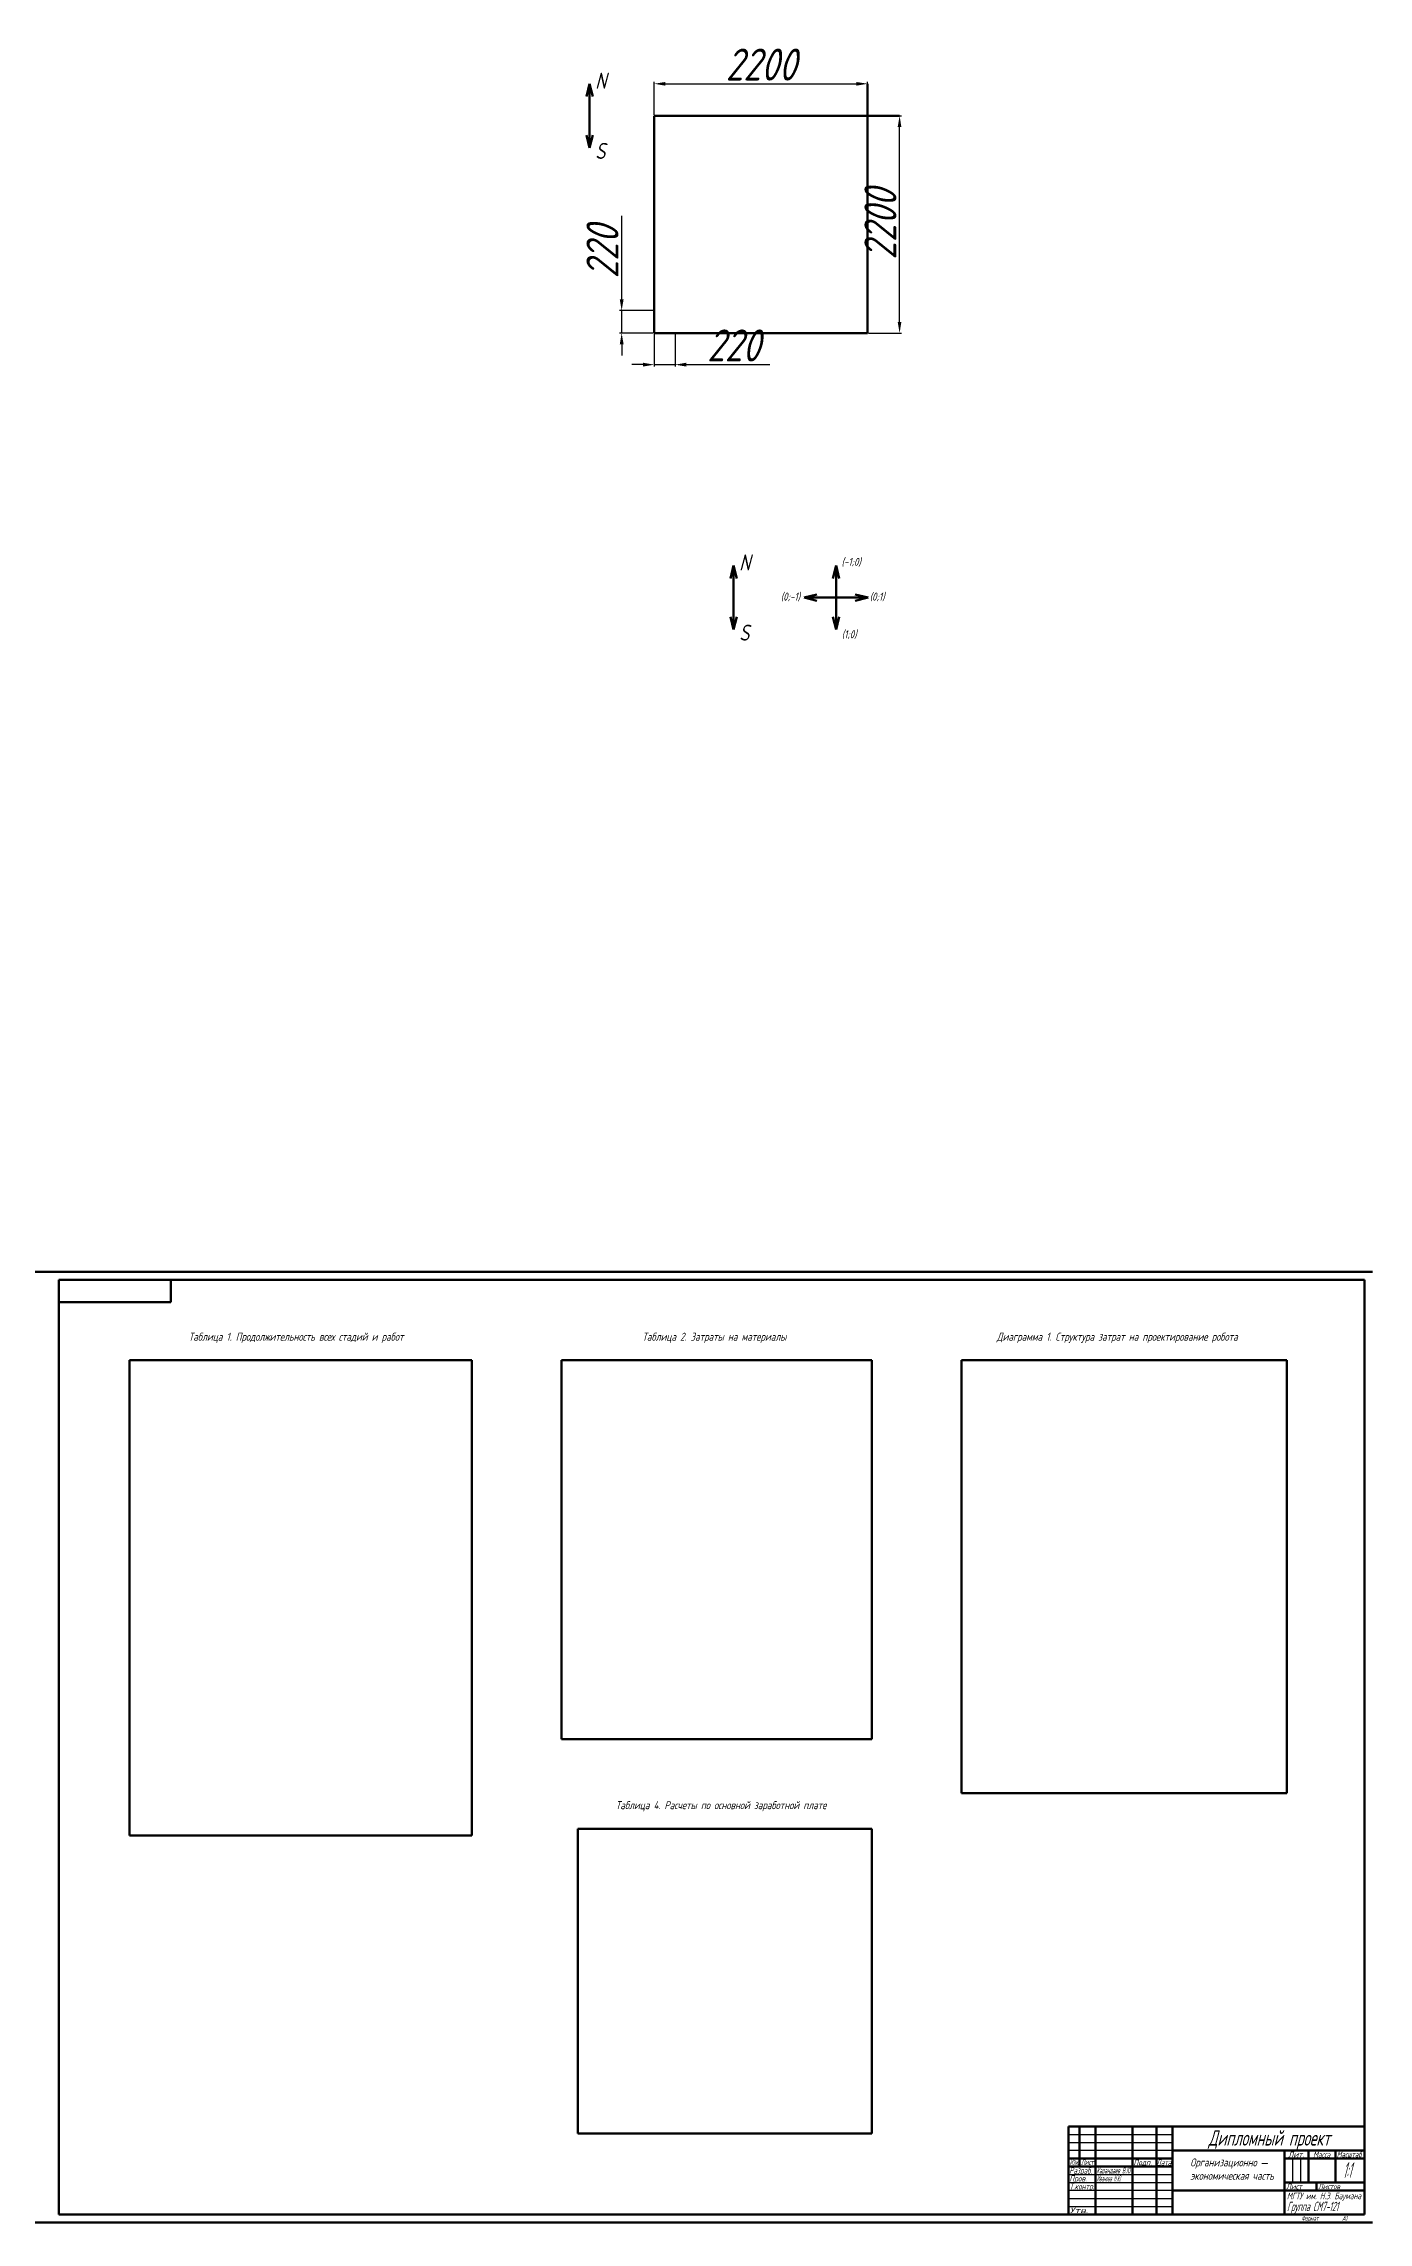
# Model space of a CAD drawing. Header units: millimetres. Extents: x 0 to 5528, y 0 to 1574.
# Drawn here: x 2533 to 3361, y 0 to 1361 of the extents above; entities that cross this region are included whole.
import ezdxf
from ezdxf.enums import TextEntityAlignment as Align

# ---------------------------------------------------------------- set-up
doc = ezdxf.new("R2010")
doc.units = ezdxf.units.MM
doc.layers.get('0').update_dxf_attribs({"lineweight": 60})
doc.layers.add('0.3', color=130, linetype='Continuous', lineweight=30)
doc.layers.add('0.6', color=255, linetype='Continuous', lineweight=60)
doc.styles.add('ГОСТ', font='GOST_A.TTF', dxfattribs={"oblique": 15, "height": 5})
doc.dimstyles.new('ISO-25', dxfattribs={"dimtxt": 20, "dimasz": 7, "dimexe": 1.25, "dimexo": 0.625, "dimgap": 2, "dimtad": 1, "dimtxsty": 'ГОСТ', "dimcen": 2.5, "dimadec": 0, "dimazin": 0, "dimtfac": 1, "dimtmove": 0, "dimatfit": 3, "dimfxl": 1, "dimarcsym": 0})
picture_1 = doc.add_image_def('image1.png', size_in_pixel=(607, 842))
picture_2 = doc.add_image_def('image2.png', size_in_pixel=(550, 671))
picture_3 = doc.add_image_def('image3.png', size_in_pixel=(521, 540))
picture_4 = doc.add_image_def('image4.png', size_in_pixel=(576, 767))
picture_5 = doc.add_image_def('image5.png', size_in_pixel=(379, 386))
picture_6 = doc.add_image_def('image6.png', size_in_pixel=(607, 842))
picture_7 = doc.add_image_def('image7.png', size_in_pixel=(550, 671))
picture_8 = doc.add_image_def('image8.png', size_in_pixel=(576, 767))
picture_9 = doc.add_image_def('image9.png', size_in_pixel=(521, 540))

# ---------------------------------------------------------------- blocks, each defined once
blk = doc.blocks.new('*D34')
at = {"layer": '0.6', "color": 0, "lineweight": -2, "transparency": 16777216}
for p, q in [((3049.1, 1316.2), (3069.7, 1316.2)), ((3068.5, 1187.4), (3068.5, 1309.2)), ((3049.1, 1180.4), (3069.7, 1180.4))]:
    blk.add_line(p, q, dxfattribs=at)
at = {"layer": '0.6', "color": 0, "transparency": 16777216}
for points in [[(3067.3, 1309.2), (3069.6, 1309.2), (3068.5, 1316.2)], [(3067.3, 1187.4), (3069.6, 1187.4), (3068.5, 1180.4)]]:
    blk.add_solid(points, dxfattribs=at)
at = {"layer": 'Defpoints', "color": 0, "transparency": 16777216}
for p in [(3048.5, 1316.2), (3068.5, 1316.2), (3048.5, 1180.4)]:
    blk.add_point(p, dxfattribs=at)
at = {"layer": '0.6', "color": 0, "transparency": 16777216, "insert": (3056.5, 1248.3), "char_height": 20, "attachment_point": 5, "rotation": 90, "style": 'ГОСТ'}
blk.add_mtext('2200', dxfattribs=at)
blk = doc.blocks.new('*D35')
at = {"layer": '0.6', "color": 0, "lineweight": -2, "transparency": 16777216}
for p, q in [((2915.1, 1316.8), (2915.1, 1337.4)), ((2922.1, 1336.2), (3041.5, 1336.2)), ((3048.5, 1316.8), (3048.5, 1337.4))]:
    blk.add_line(p, q, dxfattribs=at)
at = {"layer": '0.6', "color": 0, "transparency": 16777216}
for points in [[(2922.1, 1337.3), (2922.1, 1335), (2915.1, 1336.2)], [(3041.5, 1337.3), (3041.5, 1335), (3048.5, 1336.2)]]:
    blk.add_solid(points, dxfattribs=at)
at = {"layer": 'Defpoints', "color": 0, "transparency": 16777216}
for p in [(3048.5, 1336.2), (2915.1, 1316.2), (3048.5, 1316.2)]:
    blk.add_point(p, dxfattribs=at)
at = {"layer": '0.6', "color": 0, "transparency": 16777216, "insert": (2981.8, 1348.2), "char_height": 20, "attachment_point": 5, "style": 'ГОСТ'}
blk.add_mtext('2200', dxfattribs=at)
blk = doc.blocks.new('*D36')
at = {"layer": '0.6', "color": 0, "lineweight": -2, "transparency": 16777216}
for p, q in [((2915.1, 1179.7), (2915.1, 1159.5)), ((2928.2, 1180.1), (2928.2, 1159.5)), ((2908.1, 1160.7), (2901.1, 1160.7)), ((2915.1, 1160.7), (2928.2, 1160.7)), ((2935.2, 1160.7), (2987.3, 1160.7))]:
    blk.add_line(p, q, dxfattribs=at)
at = {"layer": '0.6', "color": 0, "transparency": 16777216}
for points in [[(2908.1, 1161.9), (2908.1, 1159.5), (2915.1, 1160.7)], [(2935.2, 1161.9), (2935.2, 1159.5), (2928.2, 1160.7)]]:
    blk.add_solid(points, dxfattribs=at)
at = {"layer": 'Defpoints', "color": 0, "transparency": 16777216}
for p in [(2915.1, 1180.4), (2928.2, 1180.7), (2928.2, 1160.7)]:
    blk.add_point(p, dxfattribs=at)
at = {"layer": '0.6', "color": 0, "transparency": 16777216, "insert": (2964.7, 1172.7), "char_height": 20, "attachment_point": 5, "style": 'ГОСТ'}
blk.add_mtext('220', dxfattribs=at)
blk = doc.blocks.new('*D37')
at = {"layer": '0.6', "color": 0, "lineweight": -2, "transparency": 16777216}
for p, q in [((2894.8, 1201.5), (2894.8, 1253.6)), ((2914.2, 1194.5), (2893.5, 1194.5)), ((2894.8, 1180.4), (2894.8, 1194.5)), ((2914.5, 1180.4), (2893.5, 1180.4)), ((2894.8, 1173.4), (2894.8, 1166.4))]:
    blk.add_line(p, q, dxfattribs=at)
at = {"layer": '0.6', "color": 0, "transparency": 16777216}
for points in [[(2893.6, 1201.5), (2896, 1201.5), (2894.8, 1194.5)], [(2893.6, 1173.4), (2896, 1173.4), (2894.8, 1180.4)]]:
    blk.add_solid(points, dxfattribs=at)
at = {"layer": 'Defpoints', "color": 0, "transparency": 16777216}
for p in [(2894.8, 1194.5), (2914.8, 1194.5), (2915.1, 1180.4)]:
    blk.add_point(p, dxfattribs=at)
at = {"layer": '0.6', "color": 0, "transparency": 16777216, "insert": (2882.8, 1231.1), "char_height": 20, "attachment_point": 5, "rotation": 90, "style": 'ГОСТ'}
blk.add_mtext('220', dxfattribs=at)

msp = doc.modelspace()

# ---------------------------------------------------------------- linework, layer by layer
for p, q in [((3173.999, 5), (3173.999, 60)), ((3173.999, 60), (3358.999, 60)), ((3173.999, 60), (3180.999, 60)), ((3180.999, 60), (3180.999, 35)), ((3180.999, 60), (3190.999, 60)), ((3190.999, 60), (3190.999, 5)), ((3190.999, 60), (3213.999, 60)), ((3213.999, 60), (3213.999, 5)), ((3213.999, 60), (3228.999, 60)), ((3228.999, 60), (3228.999, 5)), ((3228.999, 60), (3238.999, 60)), ((3238.999, 60), (3238.999, 5)), ((3238.999, 45), (3358.999, 45)), ((3308.999, 45), (3308.999, 5)), ((3173.999, 40), (3238.999, 40)), ((3173.999, 35), (3238.999, 35)), ((3308.999, 40), (3358.999, 40)), ((3238.999, 20), (3358.999, 20)), ((3308.999, 25), (3358.999, 25)), ((2542.999, 5), (2542.999, 5)), ((3358.999, 5), (3173.999, 5))]:
    msp.add_line(p, q)
at = {"layer": '0.3'}
for p, q in [((3173.999, 55), (3238.999, 55)), ((3173.999, 50), (3238.999, 50)), ((3238.999, 45), (3173.999, 45)), ((3173.999, 30), (3238.999, 30)), ((3313.999, 40), (3313.999, 25)), ((3318.999, 40), (3318.999, 25)), ((3173.999, 25), (3238.999, 25)), ((3238.999, 20), (3173.999, 20)), ((3173.999, 15), (3238.999, 15)), ((3173.999, 10), (3238.999, 10))]:
    msp.add_line(p, q, dxfattribs=at)
at = {"layer": '0.6'}
for p, q in [((2874.786, 1336.165), (2872.786, 1328.165)), ((2874.786, 1316.165), (2874.786, 1336.165)), ((2874.786, 1336.165), (2874.786, 1296.165)), ((2874.786, 1336.165), (2876.786, 1328.165)), ((2874.786, 1296.165), (2874.786, 1336.165)), ((3048.472, 1316.165), (3048.472, 1336.165)), ((2874.786, 1316.165), (2874.786, 1296.165)), ((3048.472, 1316.165), (3068.472, 1316.165)), ((2874.786, 1296.165), (2872.786, 1304.165)), ((2874.786, 1296.165), (2876.786, 1304.165)), ((2964.764, 1035.191), (2962.764, 1027.191)), ((2964.764, 1015.191), (2964.764, 1035.191)), ((2964.764, 1035.191), (2964.764, 995.191)), ((2964.764, 1035.191), (2966.764, 1027.191)), ((2964.764, 995.191), (2964.764, 1035.191)), ((3028.806, 1035.191), (3026.806, 1027.191)), ((3028.806, 1015.191), (3028.806, 1035.191)), ((3028.806, 1035.191), (3028.806, 995.191)), ((3028.806, 1035.191), (3030.806, 1027.191)), ((3028.806, 995.191), (3028.806, 1035.191)), ((2964.764, 1015.191), (2964.764, 995.191)), ((3008.806, 1015.191), (3016.806, 1017.191)), ((3028.806, 1015.191), (3008.806, 1015.191)), ((3008.806, 1015.191), (3048.806, 1015.191)), ((3008.806, 1015.191), (3016.806, 1013.191)), ((3048.806, 1015.191), (3008.806, 1015.191)), ((3028.806, 1015.191), (3028.806, 995.191)), ((3028.806, 1015.191), (3048.806, 1015.191)), ((3048.806, 1015.191), (3040.806, 1017.191)), ((3048.806, 1015.191), (3040.806, 1013.191)), ((2964.764, 995.191), (2962.764, 1003.191)), ((2964.764, 995.191), (2966.764, 1003.191)), ((3028.806, 995.191), (3026.806, 1003.191)), ((3028.806, 995.191), (3030.806, 1003.191)), ((2522.999, 594), (3363.999, 594)), ((2542.999, 5), (2542.999, 589)), ((2542.999, 589), (3358.999, 589)), ((2612.999, 575), (2612.999, 589)), ((3358.999, 5), (3358.999, 589)), ((2542.999, 575), (2612.999, 575)), ((3323.999, 45), (3323.999, 25)), ((3340.999, 45), (3340.999, 25)), ((3328.999, 25), (3328.999, 20)), ((2522.999, 0), (3363.999, 0)), ((2542.999, 5), (3358.999, 5))]:
    msp.add_line(p, q, dxfattribs=at)

# ---------------------------------------------------------------- texts
at = {"layer": '0.3', "style": 'ГОСТ', "oblique": 15}
for s, height, rotation, width, p, p2 in [('Лит.', 3.5581, 0.19349, 1.210089, (3311.408, 40.664), (3321.254, 40.697)), ('Масса', 3.5581, 359.821579, 0.974703, (3326.92, 40.599), (3337.599, 40.566)), ('Масштаб', 3.5248, 0.024239, 0.942752, (3341.739, 40.666), (3357.186, 40.673)), ('Разраб.', 3.979, 359.762673, 0.968939, (3174.501, 30.464), (3188.697, 30.406)), ('Лист', 3.44, 0.367126, 0.854898, (3181.904, 35.873), (3189.684, 35.922)), ('Иванова Н.Ю.', 3.83467, 359.880309, 0.630978, (3191.678, 25.597), (3206.901, 25.565)), ('МГТУ им. Н.Э. Баумана', 4.16542, 0.066831, 0.991995, (3310.519, 14.475), (3356.897, 14.529))]:
    msp.add_text(s, height=height, rotation=rotation, dxfattribs=dict(at, width=width)).set_placement(p, p2, align=Align.FIT)
for s, height, width, p, p2 in [('Пров.', 3.7046, 1.145414, (3174.579, 25.603), (3185.501, 25.603)), ('Изм.', 3.4898, 0.772445, (3174.821, 35.823), (3180.308, 35.823)), ('Карандаев В.Ю.', 3.5671, 0.812768, (3191.638, 30.656), (3213.198, 30.656)), ('Дата', 3.8421, 0.909684, (3228.999, 35.563), (3238.257, 35.563)), ('1:1', 9.692, 0.495682, (3345.636, 27.92), (3350.785, 27.92)), ('Т.контр.', 3.6912, 1.012898, (3174.668, 20.609), (3190.171, 20.609)), ('Утв.', 3.5321, 1.464632, (3174.859, 5.804), (3186.319, 5.804)), ('Группа СМ7-121', 5.8424, 0.691926, (3310.573, 7.064), (3342.664, 7.064))]:
    msp.add_text(s, height=height, dxfattribs=dict(at, width=width)).set_placement(p, p2, align=Align.FIT)
msp.add_text('Подп.', height=3.4835, dxfattribs=at).set_placement((3214.682, 35.717))
for s, height, p in [('Лист', 3.3797, (3310.084, 20.763)), ('Листов', 3.2192, (3330.101, 20.87))]:
    msp.add_text(s, height=height, rotation=359.753141, dxfattribs=at).set_placement(p)
msp.add_text('Формат          А1', height=3.01514, dxfattribs=at).set_placement((3319.619, 1.019), (3348.291, 1.019), align=Align.ALIGNED)
at = {"layer": '0.3', "attachment_point": 1, "style": 'ГОСТ'}
for s, width, heights, insert, char_height in [('\\pi37.093;Таблица 1. Продолжительность всех стадий и работ', 214.10935, [7.191], (2587.112, 555.87), 5), ('\\pi50.476;Таблица 2. Затраты на материалы ', 194.00353, [7.191], (2857.222, 555.87), 5), ('\\pi22.003;Диаграмма 1. Структура затрат на проектирование робота ', 203.1746, [16.901], (3107.225, 555.87), 5), ('\\pi23.626;Таблица 4. Расчеты по основной заработной плате', 183.77425, [7.191], (2867.451, 263.186), 5), ('\\pi22.618;{\\W0.8;Дипломный проект}', 120, [0], (3238.893, 57.578), 9.60697), ('\\pi11.138;Организационно {\\fArial|b0|i0|c204|p34;– \\P\\pi7.3352;}экономическая часть', 70, [0], (3238.999, 40), 5)]:
    msp.add_mtext_dynamic_manual_height_columns(s, width=width, gutter_width=25, heights=heights, dxfattribs=dict(at, insert=insert, char_height=char_height))
at = {"layer": '0.6', "style": 'ГОСТ'}
for s, insert, char_height, attachment_point in [('N', (2878.204, 1343.082), 10, 1), ('S', (2878.204, 1289.248), 10, 7), ('N', (2968.182, 1042.108), 10, 1), ('(-1;0)', (3032.224, 1040.016), 5, 1), ('(0;-1)', (2994.236, 1018.279), 5, 1), ('(0;1)', (3049.802, 1018.279), 5, 1), ('S', (2968.182, 988.274), 10, 7), ('(1;0)', (3032.324, 989.27), 5, 7)]:
    msp.add_mtext_dynamic_manual_height_columns(s, width=13.35296, gutter_width=25, heights=[0], dxfattribs=dict(at, insert=insert, char_height=char_height, attachment_point=attachment_point))

# ---------------------------------------------------------------- dimensions: what is measured, and where the dimension line sits
at = {"layer": '0.6'}
for base, p1, p2, text, picture, middle in [((3048.472, 1336.165), (2915.144, 1316.165), (3048.472, 1316.165), '2200', '*D35', (2981.808, 1348.18)), ((2928.201, 1160.716), (2915.144, 1180.375), (2928.201, 1180.716), '220', '*D36', (2964.747, 1172.73))]:
    dim = msp.add_linear_dim(base=base, p1=p1, p2=p2, text=text, dimstyle='ISO-25', dxfattribs=at)
    dim.commit()
    dim.dimension.update_dxf_attribs({"geometry": picture, "text_midpoint": middle})
for base, p1, p2, text, picture, middle in [((3068.472, 1316.165), (3048.472, 1180.375), (3048.472, 1316.165), '2200', '*D34', (3056.457, 1248.27)), ((2894.786, 1194.523), (2915.144, 1180.375), (2914.786, 1194.523), '220', '*D37', (2882.771, 1231.069))]:
    dim = msp.add_linear_dim(base=base, p1=p1, p2=p2, angle=90, text=text, dimstyle='ISO-25', dxfattribs=at)
    dim.commit()
    dim.dimension.update_dxf_attribs({"geometry": picture, "text_midpoint": middle})

# ---------------------------------------------------------------- pictures from other files: only their frames are drawn
at = {"layer": '0.3'}
image = msp.add_image(picture_1, insert=(2587.112, 241.678), size_in_units=(214.109, 297.002), dxfattribs=at)
image.dxf.flags = 7
image = msp.add_image(picture_2, insert=(2857.222, 301.995), size_in_units=(194.004, 236.684), dxfattribs=at)
image.dxf.flags = 7
image = msp.add_image(picture_3, insert=(2867.451, 55.519), size_in_units=(183.774, 190.476), dxfattribs=at)
image.dxf.flags = 7
at = {"layer": '0.6'}
image = msp.add_image(picture_5, insert=(2915.144, 1180.375), size_in_units=(133.328, 135.791), dxfattribs=at)
image.dxf.flags = 7
image = msp.add_image(picture_6, insert=(2587.112, 241.678), size_in_units=(214.109, 297.002), dxfattribs=at)
image.dxf.flags = 7
image = msp.add_image(picture_7, insert=(2857.222, 301.995), size_in_units=(194.004, 236.684), dxfattribs=at)
image.dxf.flags = 7
image = msp.add_image(picture_4, insert=(3107.225, 268.133), size_in_units=(203.175, 270.547), dxfattribs=at)
image.dxf.flags = 7
image = msp.add_image(picture_8, insert=(3107.225, 268.133), size_in_units=(203.175, 270.547), dxfattribs=at)
image.dxf.flags = 7
image = msp.add_image(picture_9, insert=(2867.451, 55.519), size_in_units=(183.774, 190.476), dxfattribs=at)
image.dxf.flags = 7

doc.saveas('drawing.dxf')
